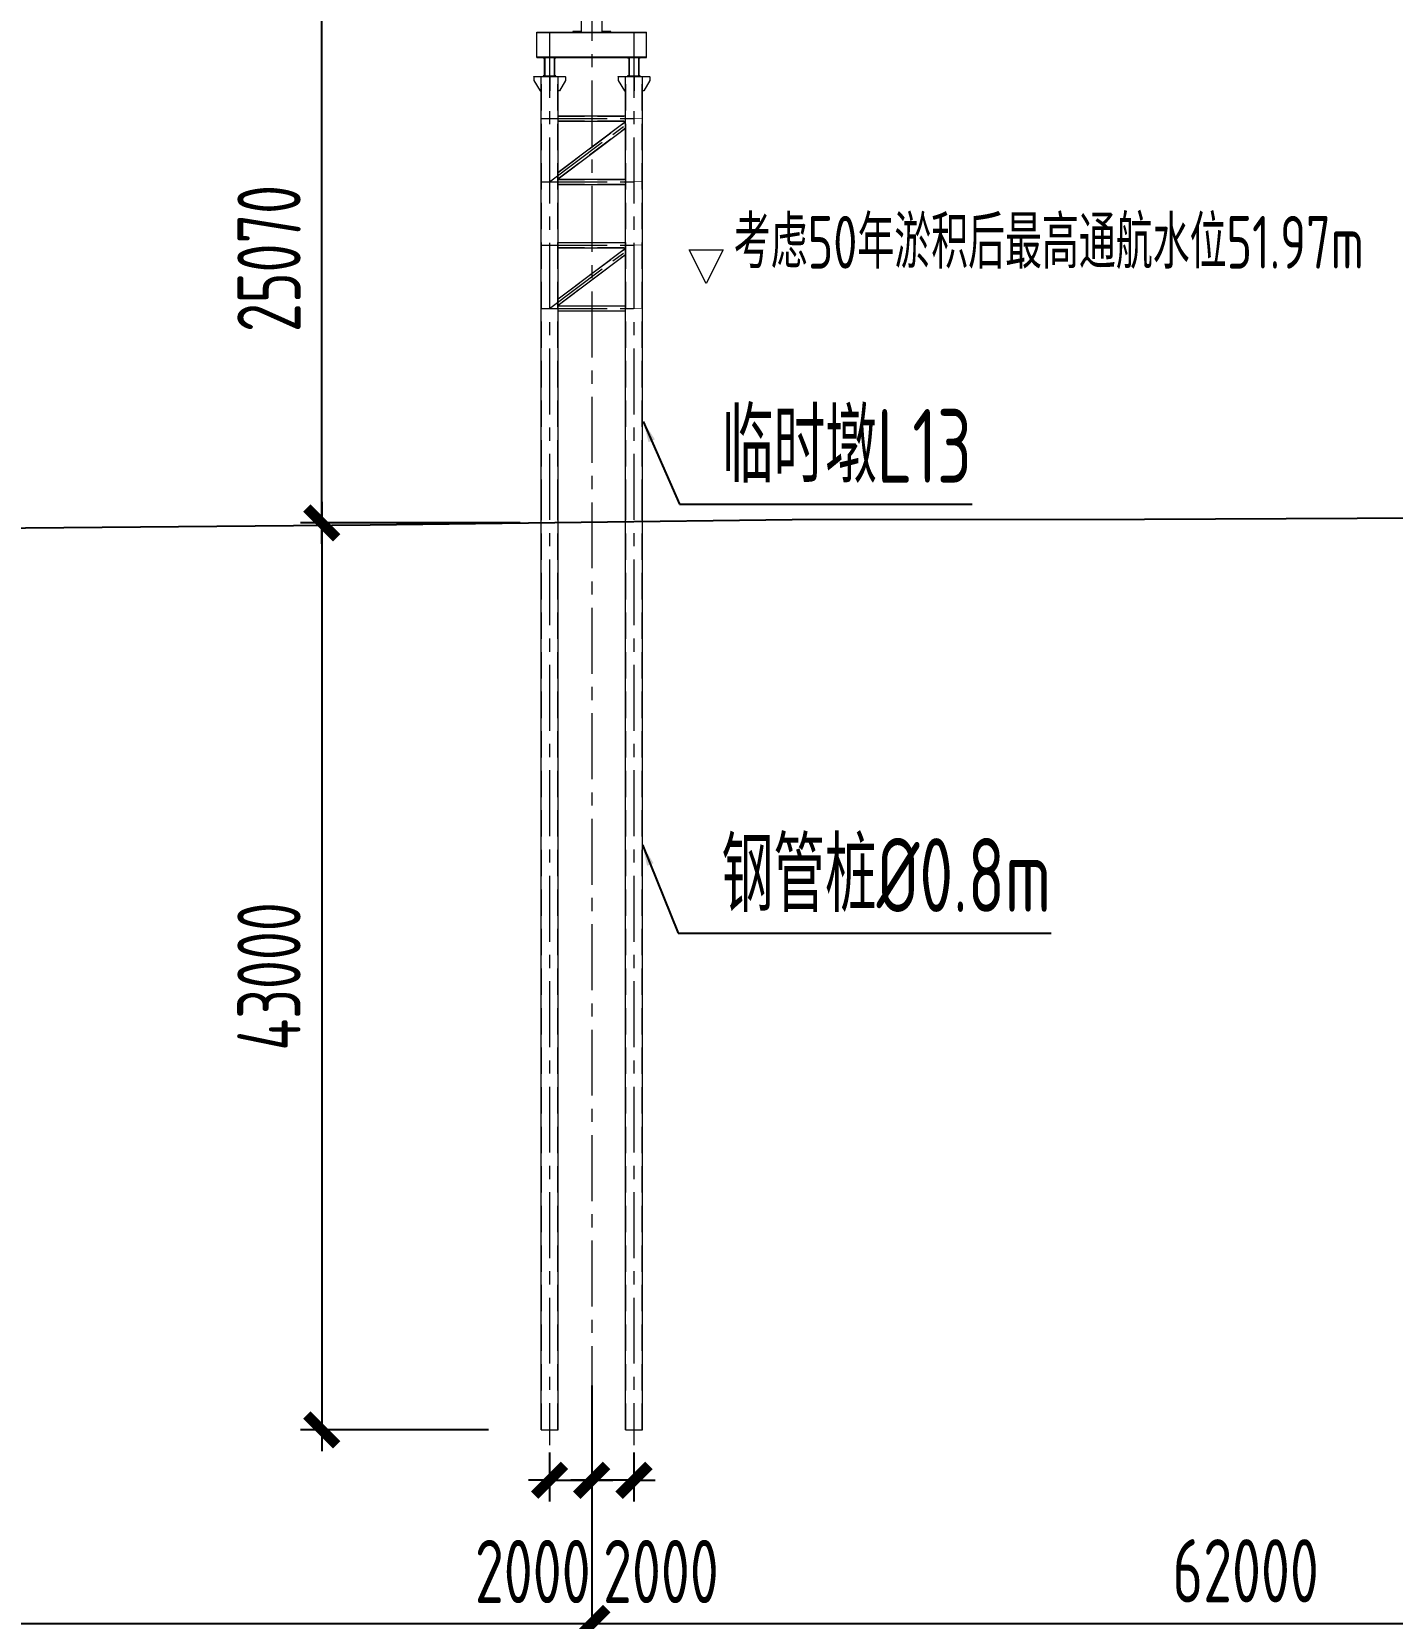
# Model space of a CAD drawing. Extents: x -2876908 to 633791, y -1383861 to 872234.
# Drawn here: x -250370 to -185872, y 671567 to 746780 of the extents above; entities that cross this region are included whole.
import ezdxf

# ---------------------------------------------------------------- set-up
doc = ezdxf.new("R2010")
doc.units = 0
doc.header["$LTSCALE"] = 5
doc.header["$MEASUREMENT"] = 0
doc.linetypes.add('CENTER', pattern=[2, 1.25, -0.25, 0.25, -0.25])
doc.linetypes.add('DASHED', pattern=[0.75, 0.5, -0.25])
doc.layers.get('0').update_dxf_attribs({"linetype": 'CONTINUOUS', "lineweight": 25})
doc.layers.get('DEFPOINTS').update_dxf_attribs({"color": 35, "linetype": 'CONTINUOUS', "lineweight": 13})
for name, color, linetype, lineweight in [('3中心线', 6, 'CENTER', 18), ('4虚线', 2, 'DASHED', 18), ('5标注', 3, 'CONTINUOUS', 15), ('6文本', 7, 'CONTINUOUS', 15), ('7边界线', 8, 'CONTINUOUS', 15), ('8轮廓线', 4, 'CONTINUOUS', 15), ('DIM', 3, 'CONTINUOUS', 0)]:
    doc.layers.add(name, color=color, linetype=linetype, lineweight=lineweight)
doc.layers.add('细线', color=3, linetype='CONTINUOUS')
doc.styles.add('TSSD_Dimension', font='tssdeng.shx', dxfattribs={"width": 0.7, "bigfont": 'hztxt.shx'})
doc.styles.add('TSSD_NORM', font='tssdeng.shx', dxfattribs={"width": 0.7, "bigfont": 'hztxt.shx'})
doc.dimstyles.new('TSSD_100_100', dxfattribs={"dimtxt": 300, "dimasz": 100, "dimexe": 100, "dimexo": 250, "dimgap": 100, "dimtad": 1, "dimdec": 0, "dimzin": 0, "dimdsep": 46, "dimtxsty": 'TSSD_Dimension', "dimblk": 'ARCHTICK', "dimblk1": 'ARCHTICK', "dimblk2": 'ARCHTICK', "dimcen": 0, "dimdle": 100, "dimclrt": 7, "dimadec": 0, "dimazin": 0, "dimtfac": 1, "dimtdec": 0, "dimtix": 1, "dimtmove": 2, "dimatfit": 3, "dimfxl": 1, "dimtolj": 1, "dimtzin": 0, "dimarcsym": 0})

# ---------------------------------------------------------------- blocks, each defined once
blk = doc.blocks.new('立面图')
at = {"layer": '7边界线'}
blk.add_lwpolyline([(430298, -31433), (429498, -29833), (431098, -29833), (430298, -31433)], dxfattribs=at)
at = {"layer": '细线', "color": 3}
blk.add_lwpolyline([(394373, -43044), (414373, -42874), (434373, -42624), (451073, -42604), (467873, -42534), (485273, -42434), (494373, -42364), (499373, -41424), (501273, -40684), (506173, -40454), (513273, -37194), (520473, -36694), (526873, -34194), (529273, -34144), (531273, -34144), (533773, -34164), (535573, -34044), (543673, -37804), (569373, -37824)], dxfattribs=at)
at = {"layer": '7边界线', "insert": (431606, -28230), "char_height": 2500, "attachment_point": 1, "style": 'TSSD_NORM'}
blk.add_mtext_dynamic_manual_height_columns('考虑50年淤积后最高通航水位51.97m', width=112268.27, gutter_width=1000, heights=[0], dxfattribs=at)
blk = doc.blocks.new('_ArchTick')
at = {"color": 0, "linetype": 'ByBlock', "const_width": 0.5}
blk.add_lwpolyline([(-0.707, -0.707), (0.707, 0.707)], dxfattribs=at)
blk = doc.blocks.new('*D41')
at = {"layer": 'DEFPOINTS', "color": 0, "transparency": 16777216}
for p in [(-223821, 685100), (-285821, 683858), (-223821, 671319)]:
    blk.add_point(p, dxfattribs=at)
at = {"layer": 'DIM', "color": 0, "lineweight": -2, "transparency": 16777216}
for p, q in [((-223821, 682600), (-223821, 670319)), ((-286821, 671319), (-222821, 671319))]:
    blk.add_line(p, q, dxfattribs=at)
at = {"layer": 'DIM', "color": 0, "linetype": 'ByBlock', "lineweight": -2, "transparency": 16777216}
blk.add_line((-285821, 681358), (-285821, 670319), dxfattribs=at)
at = {"layer": 'DIM', "color": 0, "lineweight": -2, "transparency": 16777216, "xscale": 1000, "yscale": 1000, "zscale": 1000, "rotation": 180}
blk.add_blockref('_ArchTick', (-285821, 671319), dxfattribs=at)
at = {"layer": 'DIM', "color": 0, "lineweight": -2, "transparency": 16777216, "xscale": 1000, "yscale": 1000, "zscale": 1000}
blk.add_blockref('_ArchTick', (-223821, 671319), dxfattribs=at)
at = {"layer": 'DIM', "color": 7, "transparency": 16777216, "insert": (-254821, 673819), "char_height": 3000, "attachment_point": 5, "style": 'TSSD_Dimension'}
blk.add_mtext('\\A1;62000', dxfattribs=at)
blk = doc.blocks.new('*D42')
at = {"layer": 'DEFPOINTS', "color": 0, "transparency": 16777216}
for p in [(-161821, 706016), (-223821, 685100), (-161821, 671319)]:
    blk.add_point(p, dxfattribs=at)
at = {"layer": 'DIM', "color": 0, "lineweight": -2, "transparency": 16777216}
for p, q in [((-161821, 703516), (-161821, 670319)), ((-224821, 671319), (-160821, 671319))]:
    blk.add_line(p, q, dxfattribs=at)
at = {"layer": 'DIM', "color": 0, "linetype": 'ByBlock', "lineweight": -2, "transparency": 16777216}
blk.add_line((-223821, 682600), (-223821, 670319), dxfattribs=at)
at = {"layer": 'DIM', "color": 0, "lineweight": -2, "transparency": 16777216, "xscale": 1000, "yscale": 1000, "zscale": 1000, "rotation": 180}
blk.add_blockref('_ArchTick', (-223821, 671319), dxfattribs=at)
at = {"layer": 'DIM', "color": 0, "lineweight": -2, "transparency": 16777216, "xscale": 1000, "yscale": 1000, "zscale": 1000}
blk.add_blockref('_ArchTick', (-161821, 671319), dxfattribs=at)
at = {"layer": 'DIM', "color": 7, "transparency": 16777216, "insert": (-192821, 673819), "char_height": 3000, "attachment_point": 5, "style": 'TSSD_Dimension'}
blk.add_mtext('\\A1;62000', dxfattribs=at)
blk = doc.blocks.new('*D1771')
at = {"layer": 'DEFPOINTS', "color": 0, "transparency": 16777216}
for p in [(-236623, 748565), (-224721, 748565), (-224721, 723496)]:
    blk.add_point(p, dxfattribs=at)
at = {"layer": 'DIM', "color": 0, "lineweight": -2, "transparency": 16777216}
for p, q in [((-236623, 722496), (-236623, 749565)), ((-227221, 748565), (-237623, 748565))]:
    blk.add_line(p, q, dxfattribs=at)
at = {"layer": 'DIM', "color": 0, "linetype": 'ByBlock', "lineweight": -2, "transparency": 16777216}
blk.add_line((-227221, 723496), (-237623, 723496), dxfattribs=at)
at = {"layer": 'DIM', "color": 0, "lineweight": -2, "transparency": 16777216, "xscale": 1000, "yscale": 1000, "zscale": 1000}
for p, rotation in [((-236623, 748565), 90), ((-236623, 723496), 270)]:
    blk.add_blockref('_ArchTick', p, dxfattribs=dict(at, rotation=rotation))
at = {"layer": 'DIM', "color": 7, "transparency": 16777216, "insert": (-239123, 736030), "char_height": 3000, "attachment_point": 5, "rotation": 90, "style": 'TSSD_Dimension'}
blk.add_mtext('\\A1;25070', dxfattribs=at)
blk = doc.blocks.new('*D1774')
at = {"layer": 'DEFPOINTS', "color": 0, "transparency": 16777216}
for p in [(-226221, 723496), (-236623, 680496), (-226221, 680496)]:
    blk.add_point(p, dxfattribs=at)
at = {"layer": 'DIM', "color": 0, "lineweight": -2, "transparency": 16777216}
for p, q in [((-236623, 724496), (-236623, 679496)), ((-228721, 680496), (-237623, 680496))]:
    blk.add_line(p, q, dxfattribs=at)
at = {"layer": 'DIM', "color": 0, "linetype": 'ByBlock', "lineweight": -2, "transparency": 16777216}
blk.add_line((-228721, 723496), (-237623, 723496), dxfattribs=at)
at = {"layer": 'DIM', "color": 0, "lineweight": -2, "transparency": 16777216, "xscale": 1000, "yscale": 1000, "zscale": 1000}
for p, rotation in [((-236623, 723496), 90), ((-236623, 680496), 270)]:
    blk.add_blockref('_ArchTick', p, dxfattribs=dict(at, rotation=rotation))
at = {"layer": 'DIM', "color": 7, "transparency": 16777216, "insert": (-239123, 701996), "char_height": 3000, "attachment_point": 5, "rotation": 90, "style": 'TSSD_Dimension'}
blk.add_mtext('\\A1;43000', dxfattribs=at)
blk = doc.blocks.new('*D1805')
at = {"layer": 'DEFPOINTS', "color": 0, "transparency": 16777216}
for p in [(-225821, 681924), (-223821, 681924), (-223821, 678108)]:
    blk.add_point(p, dxfattribs=at)
at = {"layer": 'DIM', "color": 0, "linetype": 'ByBlock', "lineweight": -2, "transparency": 16777216}
blk.add_line((-225821, 679424), (-225821, 677108), dxfattribs=at)
at = {"layer": 'DIM', "color": 0, "lineweight": -2, "transparency": 16777216}
for p, q in [((-223821, 679424), (-223821, 677108)), ((-225821, 678108), (-226821, 678108)), ((-225821, 678108), (-223821, 678108)), ((-223821, 678108), (-222821, 678108))]:
    blk.add_line(p, q, dxfattribs=at)
at = {"layer": 'DIM', "color": 0, "lineweight": -2, "transparency": 16777216, "xscale": 1000, "yscale": 1000, "zscale": 1000}
blk.add_blockref('_ArchTick', (-225821, 678108), dxfattribs=at)
at = {"layer": 'DIM', "color": 0, "lineweight": -2, "transparency": 16777216, "xscale": 1000, "yscale": 1000, "zscale": 1000, "rotation": 180}
blk.add_blockref('_ArchTick', (-223821, 678108), dxfattribs=at)
at = {"layer": 'DIM', "color": 7, "transparency": 16777216, "insert": (-226617, 673783), "char_height": 3000, "attachment_point": 5, "style": 'TSSD_Dimension'}
blk.add_mtext('\\A1;2000', dxfattribs=at)
blk = doc.blocks.new('*D1806')
at = {"layer": 'DEFPOINTS', "color": 0, "transparency": 16777216}
for p in [(-223821, 681924), (-221821, 681924), (-223821, 678108)]:
    blk.add_point(p, dxfattribs=at)
at = {"layer": 'DIM', "color": 0, "lineweight": -2, "transparency": 16777216}
for p, q in [((-223821, 679424), (-223821, 677108)), ((-223821, 678108), (-224821, 678108)), ((-221821, 678108), (-223821, 678108)), ((-221821, 678108), (-220821, 678108))]:
    blk.add_line(p, q, dxfattribs=at)
at = {"layer": 'DIM', "color": 0, "linetype": 'ByBlock', "lineweight": -2, "transparency": 16777216}
blk.add_line((-221821, 679424), (-221821, 677108), dxfattribs=at)
at = {"layer": 'DIM', "color": 0, "lineweight": -2, "transparency": 16777216, "xscale": 1000, "yscale": 1000, "zscale": 1000}
blk.add_blockref('_ArchTick', (-223821, 678108), dxfattribs=at)
at = {"layer": 'DIM', "color": 0, "lineweight": -2, "transparency": 16777216, "xscale": 1000, "yscale": 1000, "zscale": 1000, "rotation": 180}
blk.add_blockref('_ArchTick', (-221821, 678108), dxfattribs=at)
at = {"layer": 'DIM', "color": 7, "transparency": 16777216, "insert": (-220543, 673783), "char_height": 3000, "attachment_point": 5, "style": 'TSSD_Dimension'}
blk.add_mtext('\\A1;2000', dxfattribs=at)

msp = doc.modelspace()

# ---------------------------------------------------------------- linework, layer by layer
at = {"layer": '3中心线', "ltscale": 500}
for p, q in [((-223821.087, 749469.219), (-223821.087, 680495.538)), ((-225821.087, 746765.219), (-225821.087, 679766.896)), ((-221821.087, 746765.219), (-221821.087, 679766.896)), ((-226221.087, 742665.219), (-221421.087, 742665.219)), ((-225821.087, 739665.219), (-221821.087, 742665.219)), ((-226221.087, 739665.219), (-221421.087, 739665.219)), ((-226221.087, 736665.219), (-221421.087, 736665.219)), ((-225821.087, 733665.219), (-221821.087, 736665.219)), ((-226221.087, 733665.219), (-221421.087, 733665.219))]:
    msp.add_line(p, q, dxfattribs=at)
at = {"layer": '4虚线', "ltscale": 500}
for p, q in [((-226209.087, 724295.538), (-226209.087, 744635.219)), ((-225433.087, 724295.538), (-225433.087, 744635.219)), ((-222209.087, 724295.538), (-222209.087, 744635.219)), ((-221433.087, 724295.538), (-221433.087, 744635.219)), ((-225421.087, 742781.219), (-222221.087, 742781.219)), ((-225421.087, 742549.219), (-222221.087, 742549.219)), ((-225421.087, 740110.219), (-222221.087, 742510.219)), ((-225421.087, 739820.219), (-222221.087, 742220.219)), ((-225421.087, 739781.219), (-222221.087, 739781.219)), ((-225421.087, 739549.219), (-222221.087, 739549.219)), ((-225421.087, 736781.219), (-222221.087, 736781.219)), ((-225421.087, 736549.219), (-222221.087, 736549.219)), ((-225421.087, 734110.219), (-222221.087, 736510.219)), ((-225421.087, 733820.219), (-222221.087, 736220.219)), ((-225421.087, 733781.219), (-222221.087, 733781.219)), ((-225421.087, 733549.219), (-222221.087, 733549.219)), ((-226209.087, 680495.538), (-226209.087, 724265.538)), ((-225433.087, 680495.538), (-225433.087, 724265.538)), ((-222209.087, 680495.538), (-222209.087, 724265.538)), ((-221433.087, 680495.538), (-221433.087, 724265.538))]:
    msp.add_line(p, q, dxfattribs=at)
at = {"layer": '8轮廓线'}
for p, q in [((-226421.087, 745565.219), (-226421.087, 746765.219)), ((-226421.087, 746765.219), (-221221.087, 746765.219)), ((-226421.087, 746745.219), (-221221.087, 746745.219)), ((-221221.087, 745565.219), (-221221.087, 746765.219)), ((-226421.087, 745585.219), (-221221.087, 745585.219)), ((-226421.087, 745565.219), (-221221.087, 745565.219)), ((-226571.087, 744635.219), (-226571.087, 744665.219)), ((-226571.087, 744665.219), (-225071.087, 744665.219)), ((-225071.087, 744635.219), (-226571.087, 744635.219)), ((-226571.087, 744635.219), (-226571.087, 744465.219)), ((-226221.087, 724295.538), (-226221.087, 744635.219)), ((-225831.087, 744635.219), (-225831.087, 743985.219)), ((-225811.087, 744635.219), (-225811.087, 743985.219)), ((-225421.087, 724295.538), (-225421.087, 744635.219)), ((-225071.087, 744635.219), (-225071.087, 744665.219)), ((-225071.087, 744635.219), (-225071.087, 744465.219)), ((-222571.087, 744635.219), (-222571.087, 744665.219)), ((-222571.087, 744665.219), (-221071.087, 744665.219)), ((-221071.087, 744635.219), (-222571.087, 744635.219)), ((-222571.087, 744635.219), (-222571.087, 744465.219)), ((-222221.087, 744665.219), (-221421.087, 744665.219)), ((-222221.087, 724295.538), (-222221.087, 744635.219)), ((-221831.087, 744635.219), (-221831.087, 743985.219)), ((-221811.087, 744635.219), (-221811.087, 743985.219)), ((-221421.087, 724295.538), (-221421.087, 744635.219)), ((-221071.087, 744635.219), (-221071.087, 744665.219)), ((-221071.087, 744635.219), (-221071.087, 744465.219)), ((-226571.087, 744465.219), (-226271.087, 743985.219)), ((-226271.087, 743985.219), (-226221.087, 743985.219)), ((-225811.087, 743985.219), (-225831.087, 743985.219)), ((-225355.383, 743985.219), (-225421.087, 743985.219)), ((-225071.087, 744465.219), (-225355.383, 743985.219)), ((-222571.087, 744465.219), (-222271.087, 743985.219)), ((-222271.087, 743985.219), (-222221.087, 743985.219)), ((-221811.087, 743985.219), (-221831.087, 743985.219)), ((-221355.383, 743985.219), (-221421.087, 743985.219)), ((-221071.087, 744465.219), (-221355.383, 743985.219)), ((-225421.087, 742542.719), (-225421.087, 742787.719)), ((-225421.087, 742787.719), (-222221.087, 742787.719)), ((-225421.087, 742542.719), (-222221.087, 742542.719)), ((-225421.087, 740118.344), (-222221.087, 742518.344)), ((-222221.087, 742542.719), (-222221.087, 742787.719)), ((-225421.087, 739812.094), (-222221.087, 742212.094)), ((-225421.087, 739542.719), (-225421.087, 739787.719)), ((-225421.087, 739787.719), (-222221.087, 739787.719)), ((-225421.087, 739542.719), (-222221.087, 739542.719)), ((-222221.087, 739542.719), (-222221.087, 739787.719)), ((-225421.087, 736542.719), (-225421.087, 736787.719)), ((-225421.087, 736787.719), (-222221.087, 736787.719)), ((-225421.087, 736542.719), (-222221.087, 736542.719)), ((-225421.087, 734118.344), (-222221.087, 736518.344)), ((-222221.087, 736542.719), (-222221.087, 736787.719)), ((-225421.087, 733812.094), (-222221.087, 736212.094)), ((-225421.087, 733787.719), (-222221.087, 733787.719)), ((-225421.087, 733542.719), (-222221.087, 733542.719)), ((-222221.087, 733542.719), (-222221.087, 733787.719)), ((-226221.087, 680495.538), (-226221.087, 724265.538)), ((-225421.087, 680495.538), (-225421.087, 724265.538)), ((-222221.087, 680495.538), (-222221.087, 724265.538)), ((-221421.087, 680495.538), (-221421.087, 724265.538)), ((-226221.087, 680495.538), (-225421.087, 680495.538)), ((-222221.087, 680495.538), (-221421.087, 680495.538))]:
    msp.add_line(p, q, dxfattribs=at)
for points in [[(-224721.087, 746765.219), (-222921.087, 746765.219), (-222921.087, 746795.219), (-223321.087, 746795.219), (-223321.087, 748535.219), (-222921.087, 748535.219), (-222921.087, 748565.219), (-224721.087, 748565.219), (-224721.087, 748535.219), (-224321.087, 748535.219), (-224321.087, 746795.219), (-224721.087, 746795.219)], [(-226121.087, 744665.219), (-225521.087, 744665.219), (-225521.087, 744689.219), (-225571.087, 744689.219), (-225571.087, 745541.219), (-225521.087, 745541.219), (-225521.087, 745565.219), (-226121.087, 745565.219), (-226121.087, 745541.219), (-226071.087, 745541.219), (-226071.087, 744689.219), (-226121.087, 744689.219)], [(-226047.087, 744689.219), (-225595.087, 744689.219), (-225595.087, 745541.219), (-226047.087, 745541.219)], [(-222121.087, 744665.219), (-221521.087, 744665.219), (-221521.087, 744689.219), (-221571.087, 744689.219), (-221571.087, 745541.219), (-221521.087, 745541.219), (-221521.087, 745565.219), (-222121.087, 745565.219), (-222121.087, 745541.219), (-222071.087, 745541.219), (-222071.087, 744689.219), (-222121.087, 744689.219)], [(-222047.087, 744689.219), (-221595.087, 744689.219), (-221595.087, 745541.219), (-222047.087, 745541.219)]]:
    msp.add_lwpolyline(points, close=True, dxfattribs=at)
at = {"layer": 'DIM', "const_width": 30, "flags": 128}
for points in [[(-226221.087, 742665.219), (-225421.087, 742665.219)], [(-222221.087, 742665.219), (-221421.087, 742665.219)], [(-226221.087, 739665.219), (-225421.087, 739665.219)], [(-222221.087, 739665.219), (-221421.087, 739665.219)], [(-226221.087, 736665.219), (-225421.087, 736665.219)], [(-222221.087, 736665.219), (-221421.087, 736665.219)], [(-226221.087, 733665.219), (-225421.087, 733665.219)], [(-222221.087, 733665.219), (-221421.087, 733665.219)]]:
    msp.add_lwpolyline(points, dxfattribs=at)

# ---------------------------------------------------------------- block references
at = {"layer": '5标注'}
msp.add_blockref('立面图', (-648694.383, 766279.851), dxfattribs=at)

# ---------------------------------------------------------------- texts
at = {"layer": '6文本', "char_height": 3500, "style": 'TSSD_NORM'}
for s, insert, attachment_point in [('临时墩L13', (-217657.552, 725386.714, 50.056), 7), ('钢管桩%%C0.8m', (-202037.981, 705047.856), 9)]:
    msp.add_mtext(s, dxfattribs=dict(at, insert=insert, attachment_point=attachment_point))

# ---------------------------------------------------------------- dimensions: what is measured, and where the dimension line sits
at = {"layer": 'DIM'}
for base, p1, p2, picture, middle in [((-236622.876, 748565.219), (-224721.087, 723495.538), (-224721.087, 748565.219), '*D1771', (-239122.876, 736030.379)), ((-236622.876, 680495.538), (-226221.087, 723495.538), (-226221.087, 680495.538), '*D1774', (-239122.876, 701995.538))]:
    dim = msp.add_linear_dim(base=base, p1=p1, p2=p2, angle=90, dimstyle='TSSD_100_100', override={"dimtxt": 3000, "dimasz": 1000, "dimexe": 1000, "dimexo": 2500, "dimgap": 1000, "dimdle": 1000}, dxfattribs=at)
    dim.commit()
    dim.dimension.update_dxf_attribs({"geometry": picture, "text_midpoint": middle})
for base, p1, p2, picture, middle in [((-161821.087, 671319.493), (-223821.087, 685100.428), (-161821.087, 706016.099), '*D42', (-192821.087, 673819.493)), ((-223821.087, 671319.493), (-285821.087, 683858.394), (-223821.087, 685100.428), '*D41', (-254821.087, 673819.493))]:
    dim = msp.add_linear_dim(base=base, p1=p1, p2=p2, dimstyle='TSSD_100_100', override={"dimtxt": 3000, "dimasz": 1000, "dimexe": 1000, "dimexo": 2500, "dimgap": 1000, "dimdle": 1000}, dxfattribs=at)
    dim.commit()
    dim.dimension.update_dxf_attribs({"geometry": picture, "text_midpoint": middle})
dim = msp.add_linear_dim(base=(-223821.087, 678107.991), p1=(-225821.087, 681923.802), p2=(-223821.087, 681923.802), dimstyle='TSSD_100_100', override={"dimtxt": 3000, "dimasz": 1000, "dimexe": 1000, "dimexo": 2500, "dimgap": 1000, "dimdle": 1000}, dxfattribs=at)
dim.commit()
dim.dimension.update_dxf_attribs({"geometry": '*D1805', "text_midpoint": (-226617.049, 673782.991), "dimtype": 160})
dim = msp.add_linear_dim(base=(-223821.087, 678107.991), p1=(-221821.087, 681923.802), p2=(-223821.087, 681923.802), angle=180, dimstyle='TSSD_100_100', override={"dimtxt": 3000, "dimasz": 1000, "dimexe": 1000, "dimexo": 2500, "dimgap": 1000, "dimdle": 1000}, dxfattribs=at)
dim.commit()
dim.dimension.update_dxf_attribs({"geometry": '*D1806', "text_midpoint": (-220543.215, 673782.991), "dimtype": 160})

# ---------------------------------------------------------------- leaders
at = {"layer": 'DIM', "annotation_type": 0, "has_hookline": 1, "hookline_direction": 0}
for points, text_width in [([(-221379.439, 728301.808, 50.056), (-219657.552, 724386.714, 50.056), (-218657.552, 724386.714, 50.056)], 11866.399), ([(-221421.087, 708230.261), (-219731.485, 704047.856), (-218731.485, 704047.856)], 15693.504)]:
    msp.add_leader(points, dimstyle='TSSD_100_100', override={"dimtxt": 3000, "dimasz": 1000, "dimexe": 1000, "dimexo": 2500, "dimgap": 1000, "dimdle": 1000}, dxfattribs=dict(at, text_width=text_width))

doc.saveas('drawing.dxf')
